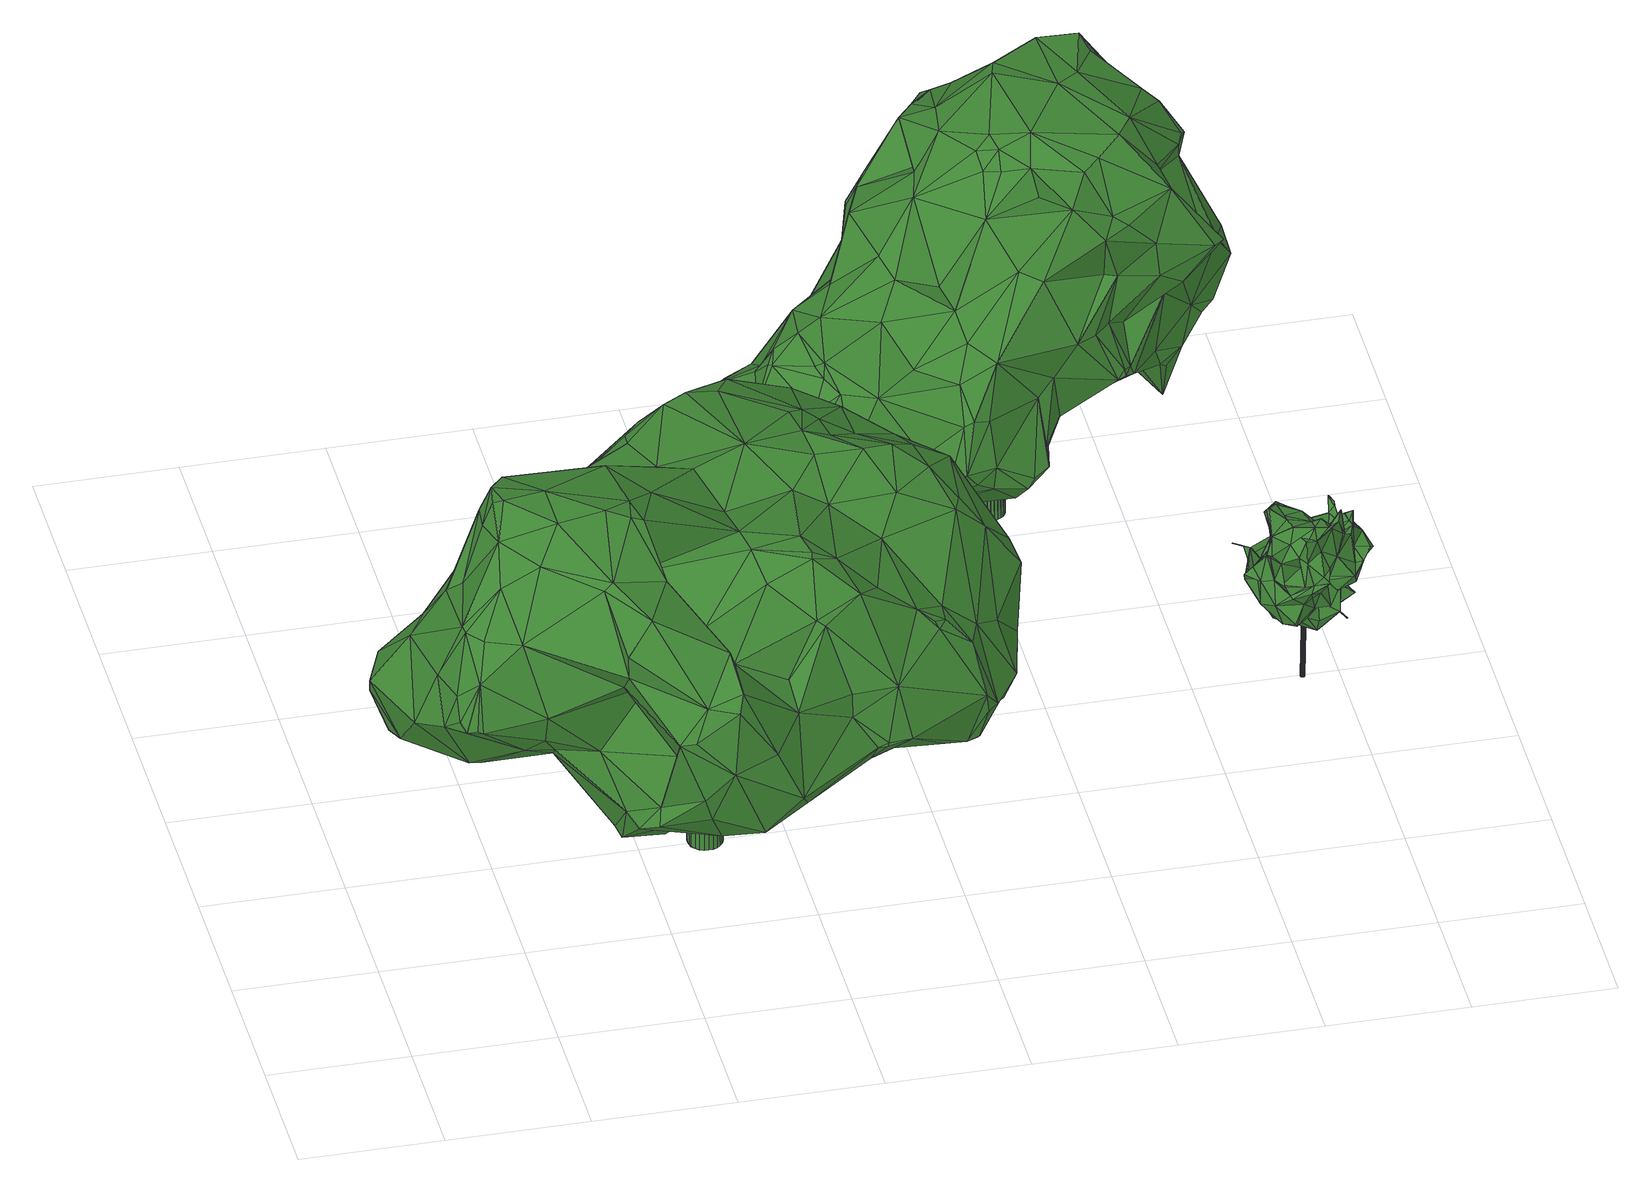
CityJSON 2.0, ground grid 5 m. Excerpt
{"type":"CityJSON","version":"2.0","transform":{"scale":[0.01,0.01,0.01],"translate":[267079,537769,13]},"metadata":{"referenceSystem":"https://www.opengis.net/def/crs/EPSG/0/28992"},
"CityObjects":{
"tree1":{"type":"SolitaryVegetationObject","attributes":{"gtid":235,"crown_width_m":19.46,"crown_median_z":22.06,"crown_r50_m":0.425,"crown_porosity":0.856,"trunk_H_m":8.83,"trunk_DBH_m":1.2,"trunk_radius_m":0.602,"trunk_base_height_m":13.23,"original_gtid":"235"},"geometry":[{"type":"Solid","lod":"3","boundaries":[[[[0,1,2]],[[3,4,5]],[[6,5,4]],[[7,8,9]],[[10,11,12]],[[13,14,15]],[[16,17,18]],[[19,20,21]],[[22,23,24]],[[24,2,25]],[[26,27,28]],[[29,30,31]],[[32,33,34]],[[35,36,37]],[[38,39,4]],[[21,40,41]],[[42,41,40]],[[43,44,45]],[[43,46,44]],[[47,48,29]],[[49,50,35]],[[23,2,24]],[[51,52,53]],[[54,55,56]],[[57,58,59]],[[60,59,58]],[[61,62,63]],[[64,14,13]],[[65,40,66]],[[67,68,47]],[[69,70,71]],[[72,73,74]],[[36,75,76]],[[77,78,79]],[[42,40,80]],[[5,81,82]],[[83,84,85]],[[30,67,31]],[[30,86,67]],[[87,47,88]],[[89,90,91]],[[89,92,90]],[[93,94,95]],[[96,97,98]],[[96,98,6]],[[99,100,95]],[[51,54,52]],[[6,98,5]],[[86,68,67]],[[86,88,68]],[[101,102,103]],[[88,47,68]],[[47,31,67]],[[104,105,106]],[[65,107,108]],[[109,110,111]],[[52,112,113]],[[54,112,52]],[[114,101,44]],[[115,116,48]],[[117,52,113]],[[118,33,108]],[[44,46,119]],[[61,63,120]],[[121,122,123]],[[121,124,125]],[[125,124,126]],[[127,128,129]],[[130,131,132]],[[133,14,64]],[[108,134,135]],[[65,108,135]],[[71,136,137]],[[121,138,139]],[[140,137,141]],[[59,142,57]],[[143,142,59]],[[22,62,61]],[[86,82,88]],[[144,145,146]],[[20,66,21]],[[147,148,149]],[[150,151,110]],[[121,89,138]],[[152,87,153]],[[133,137,136]],[[106,105,154]],[[155,156,157]],[[36,158,75]],[[159,37,36]],[[21,41,11]],[[160,161,162]],[[137,140,71]],[[98,81,5]],[[32,34,163]],[[164,135,134]],[[79,164,134]],[[165,92,136]],[[86,30,3]],[[82,3,5]],[[86,3,82]],[[29,31,47]],[[166,167,168]],[[169,134,33]],[[170,171,172]],[[173,174,102]],[[138,28,139]],[[27,139,28]],[[175,176,177]],[[7,178,8]],[[96,6,39]],[[6,4,39]],[[96,39,38]],[[69,71,179]],[[170,69,179]],[[88,82,180]],[[181,182,120]],[[183,116,115]],[[136,70,165]],[[69,165,70]],[[184,185,186]],[[47,87,187]],[[94,116,183]],[[132,188,159]],[[189,190,96]],[[154,118,106]],[[191,192,193]],[[190,194,96]],[[104,106,72]],[[102,101,195]],[[114,195,101]],[[61,196,22]],[[197,158,35]],[[12,11,41]],[[71,70,136]],[[173,102,195]],[[198,199,200]],[[85,200,199]],[[49,23,50]],[[2,23,49]],[[156,105,104]],[[156,154,105]],[[114,201,202]],[[202,201,143]],[[203,143,201]],[[174,204,205]],[[3,30,206]],[[184,207,208]],[[107,73,108]],[[3,206,4]],[[118,34,33]],[[209,64,83]],[[210,211,110]],[[32,169,33]],[[204,129,205]],[[195,114,173]],[[212,53,52]],[[4,45,38]],[[38,45,190]],[[76,213,214]],[[93,100,215]],[[11,10,75]],[[184,117,207]],[[184,210,117]],[[200,216,217]],[[19,11,218]],[[143,219,202]],[[139,124,121]],[[132,16,130]],[[207,117,113]],[[56,220,205]],[[90,92,165]],[[37,159,221]],[[37,221,0]],[[4,206,45]],[[18,130,16]],[[16,214,17]],[[76,159,36]],[[222,223,224]],[[222,224,126]],[[140,130,18]],[[141,130,140]],[[41,42,12]],[[50,196,197]],[[76,214,159]],[[214,16,159]],[[132,159,16]],[[196,23,22]],[[35,50,197]],[[118,73,106]],[[106,73,72]],[[80,12,42]],[[12,225,226]],[[2,1,25]],[[0,2,49]],[[0,49,35]],[[0,35,37]],[[125,227,122]],[[202,174,173]],[[204,174,202]],[[92,123,15]],[[89,123,92]],[[121,123,89]],[[62,22,24]],[[62,24,215]],[[228,80,40]],[[228,171,80]],[[108,73,118]],[[226,229,17]],[[212,150,230]],[[50,23,196]],[[123,122,227]],[[226,231,229]],[[64,209,133]],[[137,133,209]],[[137,209,141]],[[83,13,223]],[[232,233,8]],[[138,91,234]],[[52,151,212]],[[198,217,232]],[[205,129,207]],[[38,189,96]],[[208,124,185]],[[10,12,226]],[[223,222,83]],[[183,95,94]],[[197,235,236]],[[237,111,238]],[[238,110,211]],[[238,211,139]],[[115,187,183]],[[47,187,48]],[[115,48,187]],[[29,206,30]],[[83,85,209]],[[167,239,116]],[[167,116,240]],[[123,223,15]],[[13,15,223]],[[123,227,223]],[[232,217,233]],[[143,127,219]],[[241,55,242]],[[138,89,91]],[[125,224,227]],[[121,125,122]],[[85,84,200]],[[220,56,55]],[[102,174,220]],[[205,220,174]],[[205,113,112]],[[205,112,56]],[[57,222,126]],[[126,58,57]],[[243,244,245]],[[128,127,143]],[[60,208,207]],[[58,208,60]],[[222,216,84]],[[113,205,207]],[[69,170,172]],[[219,127,202]],[[204,202,127]],[[180,153,87]],[[193,181,246]],[[191,193,246]],[[91,28,234]],[[90,28,91]],[[247,146,145]],[[79,134,169]],[[33,134,108]],[[165,172,248]],[[124,208,58]],[[244,243,249]],[[107,181,193]],[[168,167,144]],[[120,182,20]],[[228,250,171]],[[163,148,147]],[[74,153,180]],[[133,251,14]],[[15,14,251]],[[99,187,152]],[[48,116,239]],[[252,48,239]],[[253,254,81]],[[228,40,78]],[[59,60,128]],[[147,255,256]],[[172,250,248]],[[257,244,249]],[[210,139,211]],[[66,40,21]],[[221,159,188]],[[221,258,0]],[[63,246,120]],[[190,189,38]],[[250,228,78]],[[250,78,77]],[[233,243,9]],[[156,259,154]],[[118,154,259]],[[161,175,177]],[[175,161,260]],[[53,230,51]],[[164,79,78]],[[164,78,40]],[[29,48,252]],[[217,216,57]],[[61,235,196]],[[179,229,231]],[[69,172,165]],[[209,85,141]],[[141,85,130]],[[217,198,200]],[[124,58,126]],[[57,249,217]],[[257,249,57]],[[144,167,240]],[[245,9,243]],[[198,232,178]],[[110,151,117]],[[117,151,52]],[[57,142,257]],[[130,85,131]],[[261,51,262]],[[127,129,204]],[[74,193,263]],[[73,193,74]],[[120,246,181]],[[263,153,74]],[[263,152,153]],[[44,264,45]],[[107,193,73]],[[252,239,119]],[[144,94,265]],[[187,87,152]],[[248,176,26]],[[8,233,9]],[[245,203,247]],[[79,162,161]],[[169,162,79]],[[212,151,150]],[[54,51,55]],[[242,55,51]],[[160,260,161]],[[27,238,139]],[[237,238,27]],[[94,93,265]],[[93,266,265]],[[93,25,266]],[[25,93,24]],[[103,264,44]],[[146,247,201]],[[146,201,114]],[[88,180,87]],[[19,21,11]],[[188,132,131]],[[206,43,45]],[[267,157,97]],[[226,213,10]],[[17,213,226]],[[223,227,224]],[[126,224,125]],[[95,100,93]],[[1,0,258]],[[119,29,252]],[[177,77,161]],[[79,161,77]],[[263,193,192]],[[232,8,178]],[[196,235,197]],[[172,171,250]],[[109,150,110]],[[18,17,229]],[[268,241,242]],[[233,217,249]],[[59,128,143]],[[118,259,34]],[[136,92,251]],[[136,251,133]],[[203,257,143]],[[143,257,142]],[[163,34,259]],[[94,144,116]],[[144,240,116]],[[96,267,97]],[[175,260,237]],[[237,27,175]],[[199,198,178]],[[119,167,166]],[[239,167,119]],[[110,238,111]],[[222,84,83]],[[241,264,103]],[[269,264,241]],[[262,51,230]],[[242,51,261]],[[163,147,256]],[[163,256,32]],[[169,32,256]],[[165,248,90]],[[104,253,156]],[[46,206,29]],[[119,46,29]],[[101,103,44]],[[199,188,131]],[[144,265,145]],[[107,270,181]],[[220,103,102]],[[206,46,43]],[[44,166,114]],[[44,119,166]],[[92,15,251]],[[98,157,81]],[[81,156,253]],[[253,104,72]],[[177,176,77]],[[36,35,158]],[[96,194,267]],[[259,155,163]],[[81,157,156]],[[170,231,271]],[[179,231,170]],[[124,186,185]],[[163,155,148]],[[259,156,155]],[[13,83,64]],[[245,244,203]],[[243,233,249]],[[7,9,245]],[[145,7,245]],[[71,140,229]],[[18,229,140]],[[179,71,229]],[[231,225,271]],[[231,226,225]],[[148,262,149]],[[148,267,262]],[[267,261,262]],[[267,194,261]],[[248,28,90]],[[26,28,248]],[[199,178,188]],[[75,158,218]],[[75,218,11]],[[215,246,62]],[[57,216,222]],[[194,269,241]],[[234,28,138]],[[98,97,157]],[[25,1,272]],[[25,272,266]],[[266,272,145]],[[145,272,7]],[[194,241,268]],[[261,194,268]],[[250,176,248]],[[173,114,202]],[[139,186,124]],[[40,135,164]],[[210,110,117]],[[45,264,269]],[[184,186,210]],[[210,186,139]],[[65,135,40]],[[65,270,107]],[[270,182,181]],[[66,270,65]],[[241,103,55]],[[270,66,182]],[[20,182,66]],[[175,27,176]],[[1,258,178]],[[203,201,247]],[[166,146,114]],[[247,145,245]],[[267,148,155]],[[168,144,146]],[[168,146,166]],[[266,145,265]],[[268,242,261]],[[62,246,63]],[[267,155,157]],[[178,258,188]],[[192,191,99]],[[192,99,263]],[[212,230,53]],[[257,203,244]],[[255,150,109]],[[55,103,220]],[[7,272,178]],[[1,178,272]],[[221,188,258]],[[236,235,20]],[[24,93,215]],[[236,20,19]],[[190,45,269]],[[82,81,254]],[[190,269,194]],[[74,254,72]],[[253,72,254]],[[171,170,271]],[[200,84,216]],[[171,271,80]],[[180,254,74]],[[180,82,254]],[[260,109,237]],[[256,255,109]],[[160,109,260]],[[256,109,160]],[[56,112,54]],[[255,147,230]],[[255,230,150]],[[184,208,185]],[[199,131,85]],[[256,160,162]],[[256,162,169]],[[99,191,100]],[[99,95,183]],[[60,207,129]],[[75,213,76]],[[75,10,213]],[[214,213,17]],[[250,77,176]],[[26,176,27]],[[183,187,99]],[[99,152,263]],[[246,100,191]],[[246,215,100]],[[262,230,149]],[[147,149,230]],[[128,60,129]],[[158,236,218]],[[19,218,236]],[[197,236,158]],[[20,235,120]],[[61,120,235]],[[271,225,80]],[[80,225,12]],[[237,109,111]],[[273,274,275]],[[273,275,276]],[[276,275,277]],[[276,277,278]],[[275,274,279]],[[275,279,277]],[[277,279,280]],[[277,280,278]],[[279,274,281]],[[279,281,280]],[[280,281,282]],[[280,282,278]],[[281,274,283]],[[281,283,282]],[[282,283,284]],[[282,284,278]],[[283,274,285]],[[283,285,284]],[[284,285,286]],[[284,286,278]],[[285,274,287]],[[285,287,286]],[[286,287,288]],[[286,288,278]],[[287,274,289]],[[287,289,288]],[[288,289,290]],[[288,290,278]],[[289,274,291]],[[289,291,290]],[[290,291,292]],[[290,292,278]],[[291,274,293]],[[291,293,292]],[[292,293,294]],[[292,294,278]],[[293,274,295]],[[293,295,294]],[[294,295,296]],[[294,296,278]],[[295,274,297]],[[295,297,296]],[[296,297,298]],[[296,298,278]],[[297,274,299]],[[297,299,298]],[[298,299,300]],[[298,300,278]],[[299,274,301]],[[299,301,300]],[[300,301,302]],[[300,302,278]],[[301,274,303]],[[301,303,302]],[[302,303,304]],[[302,304,278]],[[303,274,305]],[[303,305,304]],[[304,305,306]],[[304,306,278]],[[305,274,307]],[[305,307,306]],[[306,307,308]],[[306,308,278]],[[307,274,309]],[[307,309,308]],[[308,309,310]],[[308,310,278]],[[309,274,311]],[[309,311,310]],[[310,311,312]],[[310,312,278]],[[311,274,313]],[[311,313,312]],[[312,313,314]],[[312,314,278]],[[313,274,315]],[[313,315,314]],[[314,315,316]],[[314,316,278]],[[315,274,317]],[[315,317,316]],[[316,317,318]],[[316,318,278]],[[317,274,319]],[[317,319,318]],[[318,319,320]],[[318,320,278]],[[319,274,321]],[[319,321,320]],[[320,321,322]],[[320,322,278]],[[321,274,273]],[[321,273,322]],[[322,273,276]],[[322,276,278]]]]}]},
"tree2":{"type":"SolitaryVegetationObject","attributes":{"gtid":234,"crown_width_m":15.57,"crown_median_z":21.78,"crown_r50_m":0.37,"crown_porosity":0.896,"trunk_H_m":8.61,"trunk_DBH_m":0.925,"trunk_radius_m":0.462,"trunk_base_height_m":13.17,"original_gtid":"234"},"geometry":[{"type":"Solid","lod":"3","boundaries":[[[[323,324,325]],[[326,327,328]],[[323,325,329]],[[330,331,332]],[[333,332,331]],[[334,335,336]],[[337,338,339]],[[340,341,342]],[[340,342,343]],[[344,345,346]],[[347,348,349]],[[350,351,352]],[[353,354,355]],[[354,356,355]],[[357,358,359]],[[360,361,362]],[[363,364,365]],[[362,366,360]],[[367,368,369]],[[370,371,372]],[[373,374,375]],[[376,377,378]],[[379,360,366]],[[329,380,323]],[[353,381,377]],[[353,377,376]],[[382,351,350]],[[323,383,324]],[[384,385,386]],[[334,387,335]],[[388,389,390]],[[391,392,393]],[[394,395,396]],[[394,396,397]],[[349,348,398]],[[399,383,400]],[[401,402,403]],[[404,405,386]],[[406,407,408]],[[409,410,411]],[[412,413,414]],[[415,416,344]],[[407,417,408]],[[418,368,419]],[[420,421,422]],[[423,424,425]],[[426,427,428]],[[333,428,429]],[[388,430,370]],[[379,431,360]],[[431,379,432]],[[433,434,427]],[[435,436,437]],[[438,439,440]],[[438,440,405]],[[396,413,397]],[[441,346,442]],[[324,328,325]],[[432,443,431]],[[431,443,423]],[[399,444,445]],[[446,447,373]],[[448,446,373]],[[359,449,450]],[[367,451,452]],[[453,347,349]],[[454,455,456]],[[457,381,454]],[[457,454,456]],[[458,459,460]],[[461,462,454]],[[461,454,463]],[[464,465,466]],[[467,468,469]],[[470,471,472]],[[473,365,474]],[[475,442,476]],[[477,478,479]],[[390,421,480]],[[480,421,481]],[[371,466,372]],[[482,340,483]],[[329,467,380]],[[484,481,485]],[[486,487,488]],[[380,489,490]],[[324,399,326]],[[328,324,326]],[[354,491,356]],[[492,356,491]],[[484,493,494]],[[484,495,493]],[[381,496,497]],[[381,497,377]],[[354,498,476]],[[351,499,352]],[[488,487,500]],[[501,426,502]],[[432,379,410]],[[503,453,492]],[[353,376,354]],[[468,329,473]],[[329,468,467]],[[403,504,340]],[[505,390,478]],[[476,506,507]],[[486,488,508]],[[385,471,470]],[[385,508,488]],[[386,470,404]],[[343,403,340]],[[509,404,510]],[[511,512,513]],[[349,514,515]],[[349,511,514]],[[512,516,358]],[[358,516,517]],[[346,518,519]],[[512,494,520]],[[378,498,376]],[[521,498,378]],[[521,378,522]],[[384,386,405]],[[346,441,523]],[[346,523,458]],[[470,510,404]],[[492,491,472]],[[441,475,521]],[[461,513,524]],[[461,524,462]],[[468,473,474]],[[496,457,525]],[[498,354,376]],[[524,520,493]],[[395,394,466]],[[459,526,460]],[[378,459,522]],[[496,381,457]],[[442,475,441]],[[444,339,338]],[[330,402,331]],[[456,455,489]],[[459,523,522]],[[381,463,454]],[[527,456,489]],[[354,528,491]],[[470,472,510]],[[423,425,431]],[[360,431,425]],[[362,361,434]],[[529,515,514]],[[529,514,463]],[[342,530,343]],[[360,531,361]],[[395,532,396]],[[368,418,369]],[[434,361,531]],[[473,325,328]],[[473,329,325]],[[509,439,438]],[[380,527,489]],[[467,527,380]],[[527,467,525]],[[525,457,527]],[[527,457,456]],[[533,490,489]],[[396,417,407]],[[433,534,434]],[[486,535,536]],[[537,464,371]],[[466,371,464]],[[347,453,538]],[[496,525,539]],[[467,539,525]],[[363,469,364]],[[365,364,474]],[[348,347,540]],[[539,467,469]],[[469,468,364]],[[474,364,468]],[[398,536,535]],[[541,542,460]],[[398,348,536]],[[373,440,439]],[[406,408,458]],[[442,346,345]],[[543,400,337]],[[495,338,337]],[[485,420,414]],[[544,532,545]],[[389,422,421]],[[455,462,489]],[[489,462,533]],[[415,344,546]],[[454,462,455]],[[547,446,336]],[[385,548,508]],[[352,357,450]],[[359,450,357]],[[396,549,417]],[[540,538,550]],[[450,449,350]],[[450,350,352]],[[551,402,401]],[[505,552,553]],[[553,552,554]],[[487,486,550]],[[501,502,343]],[[355,555,353]],[[381,353,555]],[[352,499,556]],[[557,558,559]],[[557,559,384]],[[398,516,349]],[[512,349,516]],[[391,442,345]],[[560,534,561]],[[433,561,534]],[[462,524,533]],[[537,562,563]],[[481,421,420]],[[453,356,492]],[[484,494,477]],[[345,416,391]],[[344,416,345]],[[337,493,495]],[[541,496,564]],[[565,532,549]],[[551,426,428]],[[402,333,331]],[[566,567,352]],[[387,568,418]],[[460,542,458]],[[505,553,388]],[[409,430,569]],[[443,554,330]],[[388,390,505]],[[420,372,412]],[[493,520,494]],[[464,537,570]],[[415,465,464]],[[533,571,490]],[[533,572,571]],[[546,466,465]],[[334,568,387]],[[560,558,534]],[[451,534,558]],[[573,528,510]],[[573,510,472]],[[472,500,492]],[[485,481,420]],[[335,387,574]],[[336,563,334]],[[428,333,551]],[[569,553,575]],[[569,575,432]],[[399,400,543]],[[414,444,338]],[[433,576,561]],[[365,406,542]],[[521,475,476]],[[577,367,578]],[[521,476,498]],[[503,550,453]],[[563,562,579]],[[390,479,478]],[[554,443,575]],[[554,575,553]],[[370,389,388]],[[466,394,372]],[[520,524,513]],[[520,513,512]],[[337,400,493]],[[324,383,399]],[[580,579,409]],[[492,500,487]],[[529,453,515]],[[453,529,356]],[[393,392,506]],[[392,507,506]],[[355,356,529]],[[360,425,531]],[[466,546,395]],[[568,580,409]],[[508,437,341]],[[500,471,385]],[[382,350,581]],[[574,577,447]],[[509,438,404]],[[437,508,548]],[[551,333,402]],[[582,548,385]],[[486,508,341]],[[486,341,535]],[[482,341,340]],[[463,514,461]],[[535,341,482]],[[472,471,500]],[[390,480,484]],[[583,350,584]],[[568,334,580]],[[482,483,583]],[[429,425,424]],[[429,424,333]],[[433,501,576]],[[435,560,436]],[[558,560,435]],[[401,403,502]],[[435,437,548]],[[582,435,548]],[[385,488,500]],[[341,437,342]],[[385,470,386]],[[429,531,425]],[[429,428,531]],[[381,555,463]],[[502,403,343]],[[428,427,531]],[[443,424,423]],[[326,445,585]],[[396,585,445]],[[579,430,409]],[[359,358,517]],[[380,571,323]],[[370,430,371]],[[366,410,379]],[[410,409,432]],[[484,485,495]],[[392,375,507]],[[343,586,501]],[[537,563,587]],[[537,587,416]],[[416,587,392]],[[373,375,587]],[[395,544,545]],[[581,583,504]],[[568,588,418]],[[367,577,368]],[[372,394,412]],[[369,588,367]],[[418,588,369]],[[451,367,588]],[[362,434,588]],[[362,588,568]],[[536,348,540]],[[415,546,465]],[[536,540,486]],[[561,576,437]],[[437,576,342]],[[426,433,427]],[[451,558,452]],[[406,365,589]],[[420,370,372]],[[338,485,414]],[[390,484,477]],[[479,390,477]],[[397,412,394]],[[582,559,558]],[[570,415,464]],[[344,346,519]],[[476,442,506]],[[414,420,412]],[[445,414,413]],[[445,413,396]],[[342,576,530]],[[495,485,338]],[[370,422,389]],[[370,420,422]],[[507,354,476]],[[418,419,574]],[[416,392,391]],[[507,528,354]],[[511,461,514]],[[497,526,377]],[[377,526,378]],[[358,494,512]],[[458,408,346]],[[346,408,518]],[[491,528,573]],[[491,573,472]],[[350,583,581]],[[373,439,374]],[[563,580,334]],[[390,389,421]],[[330,554,499]],[[330,499,351]],[[505,566,552]],[[478,566,505]],[[588,434,590]],[[588,590,451]],[[535,482,584]],[[434,531,427]],[[419,368,577]],[[568,409,411]],[[583,584,482]],[[409,569,432]],[[388,553,569]],[[388,569,430]],[[539,564,496]],[[435,582,558]],[[419,577,574]],[[561,436,560]],[[459,378,526]],[[509,510,591]],[[570,416,415]],[[416,570,537]],[[530,586,343]],[[501,433,426]],[[487,550,492]],[[503,492,550]],[[477,592,357]],[[357,592,358]],[[477,494,592]],[[387,418,574]],[[547,336,574]],[[336,335,574]],[[406,589,593]],[[511,513,461]],[[511,349,512]],[[358,592,494]],[[540,550,486]],[[497,541,460]],[[355,529,555]],[[463,555,529]],[[405,404,438]],[[412,397,413]],[[526,497,460]],[[396,532,565]],[[323,594,383]],[[445,444,414]],[[396,407,593]],[[395,545,532]],[[549,396,565]],[[399,445,326]],[[519,544,344]],[[549,532,544]],[[395,344,544]],[[459,458,523]],[[521,523,441]],[[522,523,521]],[[552,566,556]],[[566,352,556]],[[556,499,554]],[[556,554,552]],[[349,515,453]],[[391,393,442]],[[393,506,442]],[[449,584,350]],[[563,579,580]],[[483,504,583]],[[483,340,504]],[[398,359,516]],[[359,517,516]],[[595,382,504]],[[382,581,504]],[[359,398,584]],[[336,448,563]],[[587,563,448]],[[530,576,586]],[[535,584,398]],[[437,436,561]],[[408,417,518]],[[518,417,544]],[[549,544,417]],[[519,518,544]],[[407,406,593]],[[533,524,572]],[[328,327,593]],[[593,327,396]],[[579,562,430]],[[537,371,562]],[[371,430,562]],[[432,575,443]],[[587,375,392]],[[507,375,528]],[[401,426,551]],[[502,426,401]],[[510,528,591]],[[595,504,403]],[[501,586,576]],[[373,587,448]],[[595,403,402]],[[330,351,382]],[[330,382,595]],[[402,330,595]],[[574,446,547]],[[446,574,447]],[[448,336,446]],[[365,473,589]],[[328,589,473]],[[328,593,589]],[[359,584,449]],[[528,375,591]],[[337,339,543]],[[399,543,339]],[[496,541,497]],[[374,596,375]],[[375,596,591]],[[591,596,509]],[[439,596,374]],[[509,596,439]],[[484,480,481]],[[366,362,597]],[[411,597,568]],[[568,597,362]],[[411,410,597]],[[366,597,410]],[[572,323,571]],[[405,578,384]],[[577,578,405]],[[447,440,373]],[[572,594,323]],[[524,594,572]],[[396,327,585]],[[326,585,327]],[[400,594,493]],[[490,571,380]],[[550,538,453]],[[540,347,538]],[[458,542,406]],[[541,363,542]],[[357,352,567]],[[395,546,344]],[[566,478,567]],[[477,567,478]],[[357,567,477]],[[534,451,590]],[[534,590,434]],[[524,493,594]],[[400,383,594]],[[577,405,440]],[[577,440,447]],[[367,452,557]],[[578,367,557]],[[578,557,384]],[[452,558,557]],[[385,559,582]],[[385,384,559]],[[330,332,443]],[[424,443,332]],[[424,332,333]],[[363,365,542]],[[444,399,339]],[[363,564,469]],[[469,564,539]],[[541,564,363]],[[598,599,600]],[[598,600,601]],[[601,600,602]],[[601,602,603]],[[600,599,604]],[[600,604,602]],[[602,604,605]],[[602,605,603]],[[604,599,606]],[[604,606,605]],[[605,606,607]],[[605,607,603]],[[606,599,608]],[[606,608,607]],[[607,608,609]],[[607,609,603]],[[608,599,610]],[[608,610,609]],[[609,610,611]],[[609,611,603]],[[610,599,612]],[[610,612,611]],[[611,612,613]],[[611,613,603]],[[612,599,614]],[[612,614,613]],[[613,614,615]],[[613,615,603]],[[614,599,616]],[[614,616,615]],[[615,616,617]],[[615,617,603]],[[616,599,618]],[[616,618,617]],[[617,618,619]],[[617,619,603]],[[618,599,620]],[[618,620,619]],[[619,620,621]],[[619,621,603]],[[620,599,622]],[[620,622,621]],[[621,622,623]],[[621,623,603]],[[622,599,624]],[[622,624,623]],[[623,624,625]],[[623,625,603]],[[624,599,626]],[[624,626,625]],[[625,626,627]],[[625,627,603]],[[626,599,628]],[[626,628,627]],[[627,628,629]],[[627,629,603]],[[628,599,630]],[[628,630,629]],[[629,630,631]],[[629,631,603]],[[630,599,632]],[[630,632,631]],[[631,632,633]],[[631,633,603]],[[632,599,634]],[[632,634,633]],[[633,634,635]],[[633,635,603]],[[634,599,636]],[[634,636,635]],[[635,636,637]],[[635,637,603]],[[636,599,638]],[[636,638,637]],[[637,638,639]],[[637,639,603]],[[638,599,640]],[[638,640,639]],[[639,640,641]],[[639,641,603]],[[640,599,642]],[[640,642,641]],[[641,642,643]],[[641,643,603]],[[642,599,644]],[[642,644,643]],[[643,644,645]],[[643,645,603]],[[644,599,646]],[[644,646,645]],[[645,646,647]],[[645,647,603]],[[646,599,598]],[[646,598,647]],[[647,598,601]],[[647,601,603]]]]}]},
"tree3":{"type":"SolitaryVegetationObject","attributes":{"gtid":509,"crown_width_m":4.32,"crown_median_z":17.81,"crown_r50_m":0.248,"crown_porosity":0.928,"trunk_H_m":4.67,"trunk_DBH_m":0.147,"trunk_radius_m":0.0737,"trunk_base_height_m":13.14,"original_gtid":"511"},"geometry":[{"type":"Solid","lod":"3","boundaries":[[[[648,649,650]],[[651,649,648]],[[652,653,654]],[[655,656,657]],[[658,659,660]],[[661,659,662]],[[663,664,665]],[[666,665,664]],[[667,668,669]],[[670,671,672]],[[670,672,673]],[[674,675,676]],[[677,678,662]],[[653,678,677]],[[679,680,681]],[[679,681,682]],[[683,684,685]],[[686,687,688]],[[689,688,687]],[[658,662,659]],[[662,656,677]],[[690,691,692]],[[672,693,694]],[[695,696,697]],[[698,699,700]],[[701,702,703]],[[704,705,706]],[[673,707,708]],[[701,703,709]],[[710,711,712]],[[713,714,715]],[[716,717,661]],[[718,719,720]],[[721,722,723]],[[724,721,723]],[[704,725,705]],[[726,727,728]],[[729,730,731]],[[732,654,653]],[[733,734,735]],[[732,653,719]],[[736,737,738]],[[739,671,680]],[[690,692,723]],[[711,710,737]],[[649,740,650]],[[741,742,743]],[[744,745,746]],[[747,748,749]],[[749,748,750]],[[751,648,724]],[[751,724,692]],[[752,753,724]],[[648,752,724]],[[688,754,755]],[[688,755,756]],[[656,658,657]],[[662,658,656]],[[648,650,752]],[[751,757,758]],[[759,760,655]],[[650,740,753]],[[761,753,740]],[[762,763,764]],[[692,691,751]],[[650,753,752]],[[765,766,767]],[[768,769,770]],[[771,668,667]],[[772,768,773]],[[774,678,652]],[[761,775,753]],[[775,776,753]],[[675,674,777]],[[695,778,779]],[[780,781,782]],[[673,672,783]],[[784,708,785]],[[651,648,751]],[[682,681,786]],[[767,787,788]],[[787,789,788]],[[727,748,728]],[[777,790,791]],[[792,727,793]],[[726,793,727]],[[794,795,676]],[[654,782,652]],[[731,730,706]],[[796,797,798]],[[689,687,799]],[[766,758,660]],[[800,799,687]],[[801,802,803]],[[704,785,708]],[[804,805,806]],[[652,807,774]],[[782,654,808]],[[809,676,810]],[[809,810,794]],[[762,764,811]],[[762,811,770]],[[654,718,792]],[[654,732,718]],[[652,678,653]],[[759,719,760]],[[812,813,744]],[[812,814,813]],[[815,799,754]],[[754,799,816]],[[786,817,804]],[[805,804,817]],[[741,818,819]],[[719,653,760]],[[709,745,813]],[[780,663,820]],[[821,663,780]],[[822,823,824]],[[825,731,746]],[[826,762,827]],[[826,827,741]],[[763,828,695]],[[829,830,717]],[[803,802,831]],[[803,831,832]],[[833,749,750]],[[834,835,836]],[[765,651,766]],[[751,766,651]],[[694,742,819]],[[723,837,690]],[[838,839,736]],[[840,736,839]],[[841,740,842]],[[804,682,786]],[[768,843,769]],[[844,836,835]],[[698,682,845]],[[804,845,682]],[[736,755,838]],[[800,792,793]],[[814,707,846]],[[725,707,814]],[[846,707,734]],[[772,846,734]],[[768,847,843]],[[737,736,848]],[[743,694,693]],[[849,736,821]],[[849,821,780]],[[721,753,776]],[[674,850,777]],[[848,736,840]],[[737,710,729]],[[723,692,724]],[[851,852,699]],[[851,853,852]],[[840,854,848]],[[747,700,816]],[[747,749,700]],[[846,773,761]],[[772,773,846]],[[710,730,729]],[[788,717,830]],[[805,670,839]],[[840,711,854]],[[848,854,737]],[[767,830,824]],[[788,830,767]],[[711,737,854]],[[823,651,765]],[[704,708,725]],[[706,785,704]],[[763,695,779]],[[763,779,764]],[[659,789,787]],[[661,789,659]],[[706,784,785]],[[719,718,732]],[[733,843,847]],[[756,755,736]],[[651,740,649]],[[715,855,698]],[[741,819,742]],[[686,856,808]],[[800,686,808]],[[814,812,725]],[[716,801,829]],[[669,772,667]],[[857,825,745]],[[728,748,858]],[[847,669,733]],[[767,859,787]],[[701,797,841]],[[860,861,862]],[[862,770,811]],[[822,842,823]],[[794,810,795]],[[825,863,864]],[[783,707,673]],[[847,768,772]],[[847,772,669]],[[729,738,737]],[[801,774,807]],[[808,654,800]],[[654,792,800]],[[754,806,805]],[[778,865,866]],[[867,802,781]],[[807,781,802]],[[661,717,789]],[[784,706,730]],[[694,743,742]],[[840,868,711]],[[869,743,739]],[[733,870,771]],[[733,669,870]],[[709,813,871]],[[771,667,772]],[[727,750,748]],[[812,744,746]],[[698,845,699]],[[872,873,655]],[[718,720,874]],[[750,720,875]],[[874,720,750]],[[731,706,746]],[[827,762,818]],[[827,818,741]],[[846,761,796]],[[846,796,814]],[[671,739,693]],[[743,693,739]],[[715,698,700]],[[749,715,700]],[[820,665,867]],[[663,665,820]],[[739,680,869]],[[727,792,718]],[[876,663,821]],[[716,661,877]],[[716,877,878]],[[805,817,671]],[[771,734,733]],[[765,767,824]],[[765,824,823]],[[688,856,686]],[[767,766,660]],[[771,772,734]],[[668,870,669]],[[668,771,870]],[[843,879,769]],[[843,735,879]],[[770,769,762]],[[708,707,725]],[[819,672,694]],[[819,880,672]],[[721,776,861]],[[657,872,655]],[[688,689,815]],[[677,760,653]],[[879,880,818]],[[690,684,881]],[[683,881,684]],[[882,756,849]],[[736,849,756]],[[756,856,688]],[[867,831,802]],[[784,730,710]],[[734,707,834]],[[852,754,816]],[[809,794,676]],[[866,865,674]],[[787,859,660]],[[787,660,659]],[[764,779,811]],[[740,841,797]],[[740,797,796]],[[676,795,674]],[[883,884,885]],[[878,877,886]],[[662,886,877]],[[658,683,657]],[[881,683,658]],[[762,769,879]],[[676,675,884]],[[885,884,675]],[[655,675,791]],[[883,885,675]],[[850,714,833]],[[675,777,791]],[[810,860,795]],[[721,861,722]],[[722,861,810]],[[810,861,860]],[[871,887,701]],[[718,874,727]],[[671,693,672]],[[750,727,874]],[[888,806,889]],[[879,735,834]],[[747,793,858]],[[729,890,738]],[[884,873,676]],[[837,676,873]],[[658,891,881]],[[660,881,891]],[[833,714,713]],[[805,671,670]],[[808,892,782]],[[839,670,840]],[[844,835,880]],[[762,828,763]],[[826,828,762]],[[863,801,803]],[[863,803,864]],[[869,680,679]],[[864,893,825]],[[826,743,869]],[[826,741,743]],[[837,873,684]],[[684,873,685]],[[720,719,759]],[[701,887,798]],[[871,798,887]],[[655,791,759]],[[825,857,863]],[[747,816,793]],[[816,799,793]],[[716,829,717]],[[774,801,716]],[[754,852,889]],[[786,681,817]],[[830,829,703]],[[796,871,813]],[[712,868,673]],[[796,761,740]],[[830,703,822]],[[664,894,895]],[[834,735,734]],[[875,833,750]],[[850,833,875]],[[850,875,790]],[[777,850,790]],[[735,843,733]],[[673,868,670]],[[774,878,678]],[[839,838,805]],[[856,882,892]],[[825,893,731]],[[822,824,830]],[[810,676,837]],[[801,863,829]],[[789,717,788]],[[708,784,673]],[[712,673,784]],[[701,709,871]],[[712,784,710]],[[705,725,812]],[[878,886,678]],[[660,859,767]],[[780,867,781]],[[880,836,844]],[[834,836,879]],[[880,879,836]],[[876,895,894]],[[876,894,663]],[[712,711,868]],[[823,842,651]],[[651,842,740]],[[796,798,871]],[[805,838,755]],[[800,793,799]],[[726,728,858]],[[747,858,748]],[[875,720,790]],[[759,791,790]],[[759,790,720]],[[770,775,768]],[[754,688,815]],[[686,800,687]],[[724,753,721]],[[662,877,661]],[[805,755,754]],[[664,895,666]],[[807,802,801]],[[707,835,834]],[[856,892,808]],[[880,835,672]],[[672,835,783]],[[656,655,760]],[[656,760,677]],[[666,893,831]],[[775,770,861]],[[775,861,776]],[[770,862,861]],[[683,685,872]],[[872,657,683]],[[723,722,810]],[[853,851,896]],[[851,888,896]],[[888,889,896]],[[882,856,756]],[[852,896,889]],[[853,896,852]],[[726,858,793]],[[699,816,700]],[[699,852,816]],[[745,709,857]],[[684,690,837]],[[881,660,758]],[[813,814,796]],[[857,829,863]],[[878,774,716]],[[766,751,758]],[[810,837,723]],[[675,655,873]],[[675,873,883]],[[897,898,831]],[[883,873,884]],[[780,820,867]],[[678,886,662]],[[670,868,840]],[[709,703,899]],[[897,864,832]],[[864,897,831]],[[803,832,864]],[[706,705,812]],[[831,665,666]],[[831,867,665]],[[849,780,892]],[[849,892,882]],[[782,892,780]],[[707,783,835]],[[701,798,797]],[[652,900,807]],[[781,807,900]],[[666,895,731]],[[781,900,782]],[[652,782,900]],[[821,736,738]],[[685,873,872]],[[689,799,815]],[[842,702,841]],[[842,822,702]],[[822,703,702]],[[701,841,702]],[[897,832,901]],[[679,855,715]],[[695,828,902]],[[826,869,828]],[[869,902,828]],[[746,745,825]],[[901,898,897]],[[901,832,898]],[[832,831,898]],[[889,806,754]],[[762,879,818]],[[744,813,745]],[[812,746,706]],[[850,674,865]],[[862,903,860]],[[713,715,749]],[[749,833,713]],[[697,696,714]],[[738,890,821]],[[819,818,880]],[[690,881,758]],[[890,729,731]],[[895,890,731]],[[876,890,895]],[[876,821,890]],[[862,811,779]],[[715,902,869]],[[698,855,682]],[[679,682,855]],[[731,893,666]],[[758,757,691]],[[850,865,778]],[[817,680,671]],[[681,680,817]],[[869,679,715]],[[714,696,715]],[[778,714,850]],[[697,714,778]],[[660,891,658]],[[751,691,757]],[[695,902,696]],[[715,696,902]],[[804,806,845]],[[845,806,699]],[[699,806,851]],[[851,806,888]],[[664,904,894]],[[663,894,904]],[[663,904,664]],[[697,905,695]],[[778,695,905]],[[778,905,697]],[[779,903,862]],[[866,903,779]],[[778,866,779]],[[866,674,903]],[[795,903,674]],[[860,903,795]],[[864,831,893]],[[761,773,775]],[[768,775,773]],[[709,899,857]],[[857,899,829]],[[829,899,703]],[[758,691,690]],[[906,907,908]],[[906,908,909]],[[909,908,910]],[[909,910,911]],[[908,907,912]],[[908,912,910]],[[910,912,913]],[[910,913,911]],[[912,907,914]],[[912,914,913]],[[913,914,915]],[[913,915,911]],[[914,907,916]],[[914,916,915]],[[915,916,917]],[[915,917,911]],[[916,907,918]],[[916,918,917]],[[917,918,919]],[[917,919,911]],[[918,907,920]],[[918,920,919]],[[919,920,921]],[[919,921,911]],[[920,907,922]],[[920,922,921]],[[921,922,923]],[[921,923,911]],[[922,907,924]],[[922,924,923]],[[923,924,925]],[[923,925,911]],[[924,907,926]],[[924,926,925]],[[925,926,927]],[[925,927,911]],[[926,907,928]],[[926,928,927]],[[927,928,929]],[[927,929,911]],[[928,907,930]],[[928,930,929]],[[929,930,931]],[[929,931,911]],[[930,907,932]],[[930,932,931]],[[931,932,933]],[[931,933,911]],[[932,907,934]],[[932,934,933]],[[933,934,935]],[[933,935,911]],[[934,907,936]],[[934,936,935]],[[935,936,937]],[[935,937,911]],[[936,907,938]],[[936,938,937]],[[937,938,939]],[[937,939,911]],[[938,907,940]],[[938,940,939]],[[939,940,941]],[[939,941,911]],[[940,907,942]],[[940,942,941]],[[941,942,943]],[[941,943,911]],[[942,907,944]],[[942,944,943]],[[943,944,945]],[[943,945,911]],[[944,907,946]],[[944,946,945]],[[945,946,947]],[[945,947,911]],[[946,907,948]],[[946,948,947]],[[947,948,949]],[[947,949,911]],[[948,907,950]],[[948,950,949]],[[949,950,951]],[[949,951,911]],[[950,907,952]],[[950,952,951]],[[951,952,953]],[[951,953,911]],[[952,907,954]],[[952,954,953]],[[953,954,955]],[[953,955,911]],[[954,907,906]],[[954,906,955]],[[955,906,909]],[[955,909,911]]]]}]}
},
"vertices":[
[1385,1822,641],[1366,1649,588],[1179,1699,583],[176,736,836],[245,595,906],[247,697,1047],[280,552,1053],[1407,1224,601],[1502,1168,489],[1416,1158,513],[1697,1789,1242],[1479,1788,1312],[1672,1515,1345],[2195,784,594],[2280,954,735],[2224,716,735],[2080,1732,808],[2054,1689,1028],[2116,1591,1018],[1365,1777,1201],[1147,1658,1278],[1308,1654,1376],[1033,1882,703],[1061,1892,691],[957,1626,610],[1187,1667,578],[1733,645,1207],[1649,526,1275],[1859,598,1132],[261,1020,581],[170,927,645],[145,985,644],[915,746,1550],[935,855,1540],[841,792,1558],[1285,1919,715],[1521,1914,842],[1409,1882,675],[299,483,948],[282,513,975],[1425,1283,1405],[1419,1660,1361],[1621,1485,1364],[396,689,675],[625,633,716],[510,545,804],[427,704,675],[207,1114,584],[504,1145,598],[1165,1897,674],[1124,1901,698],[935,89,1066],[1113,43,952],[987,67,1080],[1024,100,823],[899,217,736],[890,188,679],[1679,753,574],[1735,409,718],[1514,677,783],[1432,386,672],[1080,1832,952],[881,1695,927],[878,1687,948],[2285,1042,676],[1130,1305,1339],[1224,1615,1367],[88,1024,787],[126,1111,821],[2029,1172,1294],[2113,1099,1204],[2129,1304,1230],[486,1130,1387],[577,1189,1463],[543,1217,1273],[1578,1856,993],[1771,1872,863],[1499,769,1368],[1542,1074,1340],[1306,836,1370],[1634,1347,1381],[322,666,1252],[210,954,1037],[1983,997,690],[1897,1035,631],[2085,1208,651],[80,989,850],[302,1272,854],[143,1140,856],[2047,595,970],[1965,689,1067],[1959,616,1062],[2088,714,957],[907,1517,610],[891,1328,551],[708,1322,748],[347,499,1127],[377,577,1244],[327,634,1249],[514,1277,796],[770,1484,782],[814,536,456],[831,506,428],[815,368,629],[463,974,1431],[502,997,1502],[518,1094,1495],[806,1381,1262],[918,1142,1489],[1173,319,1207],[1370,222,1043],[1360,335,1102],[1057,136,718],[1238,137,638],[852,666,483],[546,1240,613],[615,1190,626],[1362,110,774],[675,980,1534],[518,875,710],[869,1663,1019],[2072,490,822],[2083,503,750],[2122,543,746],[1788,344,792],[2006,496,642],[1937,524,626],[1278,467,689],[1369,418,678],[1377,383,667],[2213,1494,775],[1960,1531,640],[1953,1624,623],[2322,1080,920],[1037,974,1476],[1233,1208,1382],[2196,1066,1098],[2299,1169,963],[1928,568,1061],[1745,377,988],[2156,1435,1065],[2243,1438,782],[1463,874,646],[1298,717,733],[957,1103,676],[1058,1287,582],[1036,986,658],[879,266,1464],[762,460,1468],[795,243,1342],[1149,76,1252],[1271,98,976],[435,1296,939],[398,1276,944],[531,971,1525],[594,685,1440],[486,834,1457],[461,694,1366],[1290,1912,923],[1760,1809,669],[1130,573,1189],[1323,734,1364],[929,762,1310],[792,467,1493],[1299,1027,1320],[2089,1032,1204],[792,773,663],[713,911,719],[746,913,731],[958,737,1540],[1914,1230,1363],[1813,1208,1376],[1891,1052,1292],[981,521,408],[1009,410,519],[1513,652,1352],[1607,701,1306],[1520,683,1357],[1579,1345,579],[1999,1289,1307],[291,1111,1008],[899,1506,1176],[1082,1570,1289],[549,1249,621],[1661,316,792],[1694,320,791],[1701,323,802],[328,1279,829],[1747,1594,651],[332,470,958],[349,468,949],[797,1492,921],[764,1358,985],[749,1383,1214],[571,467,976],[891,556,419],[1151,1902,922],[1187,1924,914],[1690,1094,543],[1785,1276,677],[1829,1052,600],[1158,869,657],[1022,546,505],[1223,869,638],[1155,398,637],[1109,222,584],[353,698,672],[1405,237,664],[1642,344,734],[2251,1145,648],[1578,330,919],[1580,345,1003],[1130,50,1192],[1823,1738,991],[1808,1859,866],[792,1520,791],[1731,804,629],[1718,1040,533],[1382,1789,1200],[1122,491,682],[833,249,638],[1618,1714,696],[1952,678,607],[2170,760,594],[2043,512,642],[1724,1483,1320],[1840,1661,1232],[2052,511,648],[1646,1207,1377],[1996,1553,1170],[1031,93,1199],[1847,1479,1246],[1573,1108,481],[1505,1065,434],[1917,585,1082],[1157,1784,1069],[1190,1775,1080],[1478,435,1254],[1507,422,1237],[547,1103,610],[666,1172,717],[765,544,761],[967,271,896],[1439,1017,441],[1434,983,467],[1326,1123,549],[813,1550,927],[1131,952,644],[1806,902,1219],[1479,993,456],[1653,1022,1300],[2181,817,889],[510,1115,598],[389,952,1225],[341,985,1180],[1133,210,1332],[978,484,1460],[1451,919,548],[1463,1639,629],[679,800,1526],[1351,618,1299],[804,356,1143],[802,269,1240],[455,1295,952],[609,538,798],[920,1332,552],[1041,1307,571],[497,526,1245],[924,527,1016],[570,505,861],[1077,1511,1303],[1744,1396,1312],[1303,1455,689],[1285,994,22],[1225,995,23],[1283,1010,23],[1294,981,906],[1292,996,906],[1234,981,906],[1278,1024,23],[1286,1011,906],[1268,1037,23],[1277,1023,907],[1256,1047,23],[1265,1033,907],[1241,1053,24],[1250,1039,907],[1226,1055,24],[1235,1042,907],[1210,1053,24],[1219,1040,907],[1196,1048,24],[1205,1034,907],[1183,1038,24],[1192,1025,907],[1173,1026,24],[1182,1012,907],[1167,1011,24],[1176,998,907],[1165,996,24],[1174,982,907],[1167,980,23],[1175,967,907],[1172,966,23],[1181,952,906],[1182,953,23],[1191,940,906],[1194,943,22],[1203,930,906],[1209,937,22],[1217,924,906],[1224,935,22],[1233,921,906],[1240,937,22],[1248,923,905],[1254,942,22],[1263,929,905],[1267,952,22],[1276,938,905],[1277,964,22],[1285,951,906],[1283,979,22],[1292,965,906],
[1607,2474,808],[1642,2440,635],[1624,2360,629],[1822,2536,646],[1853,2359,682],[1743,2264,580],[1621,2327,659],[2709,3394,1160],[2845,3419,1225],[2860,3382,1107],[2935,3428,1175],[3069,2653,528],[3132,2525,531],[3119,2465,533],[1882,2768,684],[1966,2788,533],[1912,2731,596],[2832,3108,1588],[2844,2827,1591],[2927,2903,1572],[2979,3114,1579],[2540,2110,513],[2564,2092,540],[2515,2014,515],[2515,2511,1500],[2508,2588,1533],[2300,2604,1365],[2482,3152,1400],[2499,3381,1230],[2416,3297,1203],[2323,2007,1009],[2456,2030,1059],[2375,2116,1094],[2584,2270,1246],[2231,3038,1187],[2179,2921,1209],[2338,2993,1418],[3142,3269,664],[3223,3125,878],[3230,3072,842],[1902,2026,587],[1828,2029,604],[1898,2036,575],[3132,3236,657],[3382,2606,968],[3317,2587,804],[3324,2617,805],[2355,2826,716],[2464,2722,811],[2319,2730,676],[2973,2254,785],[2938,2219,805],[2910,2213,797],[2351,1913,915],[2316,1912,902],[2314,1860,740],[3016,3270,624],[1677,2207,895],[2045,2006,996],[2552,3332,1251],[1636,2520,790],[3312,2400,1177],[3130,2386,1422],[3272,2353,1191],[3176,2629,559],[2431,3060,708],[2393,3022,731],[2199,3107,827],[2612,2099,599],[2713,2223,672],[2647,2105,643],[2275,2602,678],[2283,2340,531],[2142,2409,588],[2195,2624,652],[2424,2767,1504],[1788,2561,634],[1834,2647,706],[2976,3252,1393],[2862,3425,1263],[2838,3280,1404],[3072,2299,1138],[3160,2339,1072],[2093,2026,509],[2082,2211,687],[2120,2024,514],[2818,2931,652],[2990,3202,654],[2962,3132,778],[2162,2717,607],[2077,2702,574],[2020,2789,500],[2403,2246,718],[2673,2256,642],[2255,2327,423],[3268,2658,724],[3271,2548,788],[2193,2772,663],[2267,2941,767],[2345,2943,748],[2946,3465,768],[2936,3425,897],[2984,3398,902],[3078,3281,1297],[3161,3208,1123],[3077,3435,1201],[2952,3359,989],[2620,2853,759],[2964,3438,738],[2792,3210,778],[3185,3093,1215],[3252,3024,1017],[3228,2706,1367],[3245,2746,1384],[3039,2610,1572],[2956,2340,938],[2960,2248,821],[3110,2409,984],[2538,1924,609],[2622,1982,646],[2734,3425,884],[1935,2697,582],[1966,2660,593],[3103,2437,676],[3086,2433,736],[3012,2398,729],[2400,3079,1404],[2374,3079,1372],[3353,2680,1054],[3359,2649,1056],[2501,2400,1383],[1896,2161,1058],[1862,2155,1053],[1882,2107,1034],[1926,2048,1003],[2187,1921,586],[2214,1900,636],[2142,1922,636],[1924,2348,1110],[1839,2299,1095],[2116,2279,1108],[2478,2501,882],[2315,2315,664],[2333,2587,712],[1734,2090,831],[1755,2045,636],[1793,2011,654],[3058,2293,1274],[2958,2264,1381],[2864,2199,1378],[1740,2229,585],[1779,2061,609],[2563,1939,637],[2612,2100,846],[2162,3021,1086],[2203,3172,863],[2195,3139,864],[2264,2939,773],[2186,2773,694],[2657,2976,1603],[2699,3094,1422],[2108,2793,909],[1981,2814,635],[2695,2585,1580],[2833,2377,1538],[2893,2434,1549],[1733,2225,1030],[1721,2235,1026],[2658,2221,1228],[2758,2232,1498],[1956,2711,906],[2109,2841,1060],[1902,2813,704],[1937,1948,796],[2180,1927,792],[2408,1933,897],[2574,3334,1024],[2904,2272,1422],[3087,3126,1421],[3008,3216,1429],[2688,2429,1425],[2793,3231,1413],[2425,3251,716],[2628,2043,683],[2675,2149,884],[2983,2521,1571],[2888,2260,1000],[2921,2273,1176],[2159,2500,1221],[2116,2762,1222],[1995,2515,1120],[2194,2408,1180],[2340,2396,1138],[2330,2724,1381],[2375,2808,1350],[2365,2039,585],[2500,2074,515],[2027,2631,1057],[2424,1898,729],[2355,1878,685],[2418,1908,638],[1861,2483,1058],[1833,2012,865],[2265,1874,739],[1837,2053,938],[2758,2157,1002],[2359,2239,1144],[3006,3056,1543],[3162,3258,989],[2261,2362,400],[1750,2284,1051],[3222,2839,1227],[2636,2901,1616],[2563,2626,1564],[2691,2512,797],[2573,2486,1506],[1857,1970,767],[2580,2560,1546],[2043,1940,714],[2083,1964,576],[1849,2662,655],[2283,2327,452],[2286,2333,452],[2304,2330,597],[3129,2462,650],[3116,2538,1416],[2224,2332,344],[2668,2465,1520],[3058,3433,1220],[2482,3307,811],[2526,3284,708],[2637,3401,886],[2190,2115,1016],[2554,3302,984],[3310,2494,1122],[3228,2708,1320],[3258,2491,1167],[3260,2766,1372],[3195,2856,1445],[2717,2587,793],[2982,2498,688],[1886,1963,755],[2218,2365,339],[2336,3195,926],[2334,3126,1049],[3137,2875,717],[2652,3176,768],[2612,2335,764],[1700,2347,926],[1725,2362,938],[2878,2289,1177],[3193,2512,685],[2650,3319,832],[3148,2911,1466],[3226,2513,848],[3307,2491,1117],[2763,2676,814],[2957,2698,790],[2569,3195,1332],[3126,2572,1365],[2554,3155,1416],[2448,2926,1487],[2090,2473,662],[3066,3066,1466],[2861,2303,702],[3273,2865,876],[1926,2070,585],[3271,2832,1016],[2830,2200,998],[2152,2959,1114],[2007,2239,660],[1727,2515,838],[2599,3313,1230],[2933,2219,830],[3104,3166,721],[2621,2645,17],[2575,2645,17],[2620,2657,17],[2611,2642,879],[2610,2654,879],[2565,2641,878],[2615,2668,17],[2605,2665,879],[2608,2678,17],[2598,2674,879],[2598,2685,17],[2588,2682,879],[2587,2690,17],[2577,2686,878],[2575,2691,17],[2565,2688,878],[2563,2690,17],[2553,2686,878],[2552,2685,17],[2542,2681,878],[2542,2678,17],[2532,2674,878],[2535,2668,17],[2525,2664,878],[2530,2657,16],[2520,2653,878],[2529,2645,16],[2519,2641,878],[2530,2633,16],[2520,2629,878],[2535,2622,16],[2525,2618,878],[2542,2612,16],[2532,2609,878],[2552,2605,16],[2542,2601,878],[2563,2600,17],[2553,2597,878],[2575,2599,17],[2565,2595,878],[2587,2600,17],[2577,2597,878],[2598,2605,17],[2588,2601,878],[2608,2612,17],[2598,2609,878],[2615,2622,17],[2605,2618,879],[2620,2633,17],[2610,2630,879],
[3463,1673,283],[3463,1674,285],[3499,1688,298],[3430,1668,276],[3212,1403,394],[3274,1350,339],[3245,1333,428],[3402,1391,265],[3339,1418,280],[3379,1439,256],[3342,1485,245],[3301,1510,262],[3359,1587,226],[3249,1528,307],[3270,1473,281],[3286,1450,506],[3291,1511,451],[3214,1490,451],[3244,1552,473],[3512,1711,577],[3513,1710,578],[3528,1696,560],[3410,1517,620],[3442,1505,636],[3459,1536,573],[3397,1604,606],[3493,1444,394],[3489,1433,301],[3489,1435,301],[3310,1391,305],[3256,1409,359],[3503,1428,618],[3496,1429,619],[3491,1426,716],[3475,1392,695],[3417,1483,264],[3459,1512,271],[3414,1452,270],[3250,1364,512],[3282,1349,490],[3279,1388,557],[3280,1379,478],[3488,1524,255],[3470,1573,272],[3507,1581,282],[3471,1479,572],[3544,1539,589],[3572,1442,489],[3527,1372,481],[3528,1371,480],[3452,1386,674],[3394,1353,654],[3413,1380,591],[3381,1625,339],[3328,1672,354],[3299,1639,344],[3334,1712,578],[3352,1686,551],[3288,1689,561],[3411,1636,548],[3362,1652,596],[3311,1578,362],[3306,1609,642],[3307,1592,656],[3307,1610,643],[3453,1427,455],[3526,1373,480],[3472,1404,546],[3259,1545,369],[3258,1577,347],[3340,1311,435],[3313,1304,355],[3384,1354,384],[3502,1598,345],[3493,1539,352],[3566,1545,288],[3512,1600,298],[3364,1680,547],[3418,1269,534],[3360,1290,486],[3420,1270,534],[3275,1539,597],[3319,1622,584],[3293,1598,527],[3308,1299,364],[3527,1682,553],[3504,1669,539],[3536,1642,512],[3269,1480,607],[3266,1551,669],[3269,1509,594],[3502,1461,585],[3446,1640,348],[3560,1548,621],[3558,1548,620],[3550,1510,589],[3326,1583,510],[3315,1552,459],[3294,1599,525],[3411,1328,523],[3422,1300,511],[3439,1364,528],[3399,1327,462],[3443,1628,267],[3499,1687,297],[3511,1642,366],[3339,1387,570],[3322,1444,588],[3249,1391,590],[3451,1578,270],[3430,1570,257],[3365,1377,331],[3345,1386,311],[3479,1675,441],[3596,1569,522],[3606,1490,507],[3621,1513,489],[3385,1654,296],[3404,1626,259],[3312,1629,242],[3537,1644,511],[3562,1603,507],[3572,1602,446],[3512,1709,577],[3504,1671,537],[3494,1642,496],[3236,1486,418],[3538,1622,436],[3507,1579,417],[3417,1452,341],[3535,1396,441],[3554,1454,466],[3193,1443,520],[3167,1455,486],[3211,1397,489],[3430,1562,552],[3332,1651,605],[3333,1711,580],[3490,1427,717],[3318,1599,247],[3321,1613,327],[3306,1538,312],[3404,1384,369],[3408,1389,305],[3298,1291,475],[3369,1295,517],[3447,1516,322],[3471,1490,372],[3434,1616,445],[3445,1638,348],[3452,1586,409],[3351,1349,477],[3292,1303,482],[3206,1549,412],[3177,1489,445],[3214,1548,428],[3443,1404,668],[3408,1448,644],[3393,1355,654],[3176,1488,443],[3248,1363,512],[3460,1512,273],[3493,1537,350],[3554,1529,488],[3360,1628,515],[3354,1579,437],[3384,1635,491],[3353,1425,505],[3362,1362,561],[3454,1418,653],[3536,1567,600],[3534,1568,600],[3240,1437,471],[3259,1474,561],[3327,1674,354],[3371,1686,329],[3345,1646,320],[3244,1554,472],[3552,1510,587],[3546,1539,588],[3551,1497,513],[3248,1593,355],[3298,1639,342],[3212,1559,516],[3193,1579,510],[3437,1407,451],[3496,1639,497],[3439,1584,506],[3514,1613,463],[3488,1523,257],[3337,1464,644],[3337,1465,645],[3328,1521,639],[3367,1664,338],[3372,1685,331],[3537,1643,513],[3454,1557,481],[3451,1387,676],[3449,1644,478],[3527,1684,551],[3272,1541,677],[3232,1402,590],[3473,1400,411],[3369,1350,668],[3356,1346,660],[3339,1348,680],[3274,1542,678],[3496,1427,619],[3236,1369,600],[3271,1530,413],[3419,1271,535],[3318,1600,245],[3520,1550,398],[3521,1551,398],[3553,1542,425],[3216,1549,428],[3195,1581,510],[3506,1412,419],[3504,1442,411],[3185,1476,482],[3327,1562,627],[3533,1462,588],[3528,1694,562],[3369,1573,387],[3413,1452,268],[3489,1434,300],[3368,1321,449],[3439,1354,384],[3304,1459,543],[3309,1508,318],[3288,1474,394],[3560,1602,507],[3517,1527,517],[3419,1542,243],[3234,1370,601],[3510,1417,280],[3511,1418,281],[3510,1416,282],[3327,1454,330],[3455,1579,356],[3369,1352,666],[3356,1348,661],[3280,1514,575],[3363,1534,295],[3232,1400,588],[3213,1561,516],[3367,1515,501],[3328,1553,522],[3340,1349,679],[3152,1559,544],[3152,1557,543],[3279,1591,356],[3206,1429,480],[3150,1558,543],[3542,1438,487],[3515,1472,441],[3335,1435,471],[3529,1403,461],[3382,1495,14],[3375,1495,14],[3382,1497,14],[3392,1502,481],[3391,1503,481],[3384,1501,481],[3381,1499,14],[3391,1505,481],[3380,1500,14],[3389,1507,481],[3379,1501,14],[3388,1508,481],[3377,1502,14],[3386,1509,481],[3375,1502,14],[3384,1509,481],[3373,1502,14],[3382,1509,481],[3371,1501,14],[3380,1508,481],[3370,1500,14],[3379,1507,481],[3368,1499,14],[3378,1505,481],[3368,1497,14],[3377,1503,481],[3368,1495,14],[3377,1501,481],[3368,1493,14],[3377,1499,481],[3369,1491,14],[3378,1498,481],[3370,1490,14],[3379,1496,481],[3371,1489,14],[3381,1495,481],[3373,1488,14],[3383,1494,481],[3375,1488,14],[3384,1494,481],[3377,1488,14],[3386,1494,481],[3379,1489,14],[3388,1495,481],[3380,1490,14],[3390,1496,481],[3381,1491,14],[3391,1498,481],[3382,1493,14],[3391,1500,481]
]}
